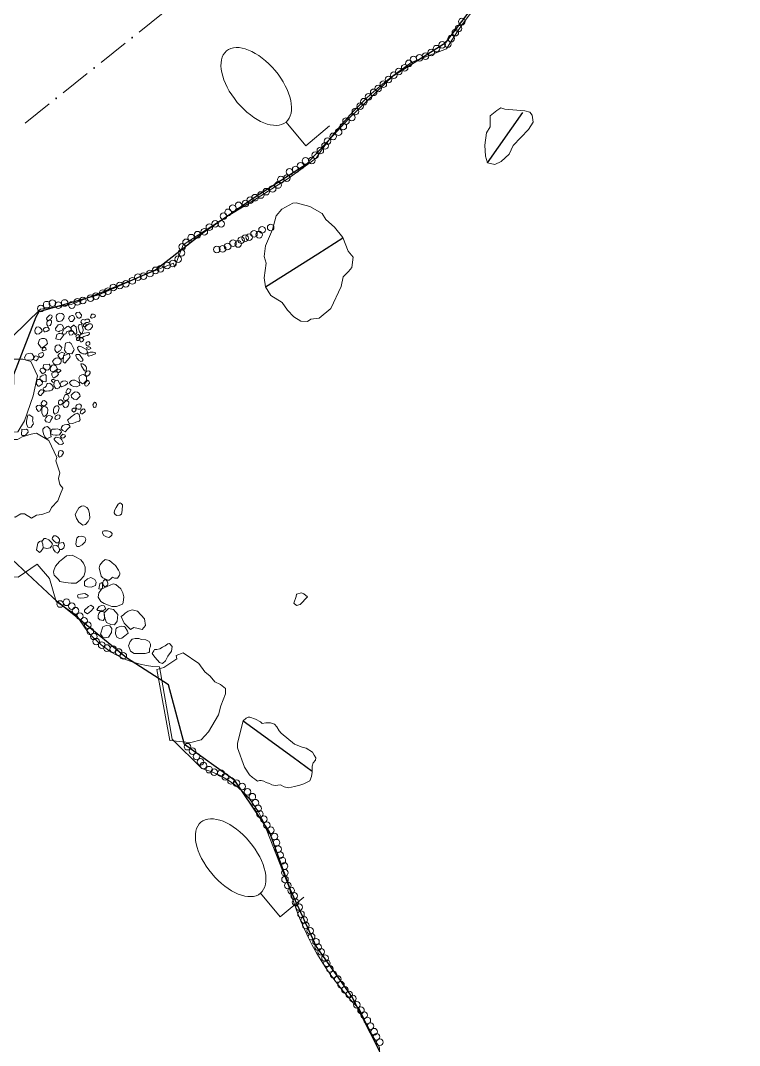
# Model space of a CAD drawing. Header units: metres. Extents: x -10443 to -4073, y -33280 to -26846.
# Drawn here: x -7332.71 to -7321.06, y -29033.78 to -29017.2 of the extents above; entities that cross this region are included whole.
import ezdxf

# ---------------------------------------------------------------- set-up
doc = ezdxf.new("R2010")
doc.units = ezdxf.units.M
doc.header["$MEASUREMENT"] = 0
doc.linetypes.add('CONTINUOUS_1', pattern=[0])
doc.linetypes.add('CONTINUOUS_2', pattern=[0])
doc.layers.add('R6護岸構造(杭1列)', color=2, linetype='CONTINUOUS')
doc.layers.add('R6護岸構造(石組・玉石)', color=5, linetype='CONTINUOUS')
for name, color, linetype, lineweight in [('園路', 241, 'CONTINUOUS_2', 18), ('木', 254, 'CONTINUOUS_2', 18), ('木材', 241, 'CONTINUOUS_2', 18), ('石', 241, 'CONTINUOUS_2', 18), ('護岸', 241, 'CONTINUOUS_2', 18)]:
    doc.layers.add(name, color=color, linetype=linetype, lineweight=lineweight)

msp = doc.modelspace()

# ---------------------------------------------------------------- hatches: boundary and pattern name
at = {"layer": '園路', "linetype": 'CONTINUOUS_1', "lineweight": 18}
for points in [[(-7330.891, -29017.478, 1), (-7330.906, -29017.478, 1)], [(-7331.506, -29017.969, 1), (-7331.521, -29017.969, 1)], [(-7332.121, -29018.461, 1), (-7332.136, -29018.461, 1)]]:
    msp.add_hatch(color=256, dxfattribs=at).paths.add_polyline_path(points, flags=0)

# ---------------------------------------------------------------- linework, layer by layer
at = {"layer": 'R6護岸構造(杭1列)', "linetype": 'ByBlock'}
for points in [[(-7332.401, -29021.906), (-7331.438, -29021.635), (-7330.52, -29021.237), (-7329.732, -29020.622), (-7328.908, -29020.056), (-7328.066, -29019.516), (-7327.386, -29018.783), (-7326.666, -29018.088), (-7325.819, -29017.557), (-7325.216, -29016.759), (-7324.483, -29016.079), (-7323.683, -29015.478), (-7322.908, -29014.847), (-7322.282, -29014.067), (-7321.473, -29013.479), (-7321.334, -29013.401)], [(-7330.987, -29027.513), (-7331.763, -29026.882), (-7332.105, -29026.608)], [(-7326.889, -29033.883), (-7327.34, -29032.99), (-7327.92, -29032.175), (-7328.332, -29031.264), (-7328.676, -29030.325), (-7329.236, -29029.497), (-7330.049, -29028.915)]]:
    msp.add_lwpolyline(points, dxfattribs=at)
at = {"layer": 'R6護岸構造(石組・玉石)', "linetype": 'ByBlock'}
for points in [[(-7325.147, -29019.505), (-7324.571, -29018.688)], [(-7328.739, -29021.509), (-7327.894, -29020.973), (-7327.487, -29020.715)], [(-7332.105, -29026.608), (-7332.837, -29025.926), (-7332.837, -29024.926), (-7332.828, -29023.926), (-7332.813, -29022.926), (-7332.45, -29021.994), (-7332.401, -29021.906)], [(-7330.049, -29028.915), (-7330.311, -29027.95), (-7330.987, -29027.513)], [(-7329.098, -29028.532), (-7328.289, -29029.121), (-7327.985, -29029.343)]]:
    msp.add_lwpolyline(points, dxfattribs=at)
at = {"layer": '園路', "linetype": 'CONTINUOUS_1', "lineweight": 18}
for p, q in [((-7330.786, -29017.388), (-7330.396, -29017.076)), ((-7331.401, -29017.88), (-7331.011, -29017.567)), ((-7332.016, -29018.371), (-7331.625, -29018.059)), ((-7332.631, -29018.862), (-7332.24, -29018.55))]:
    msp.add_line(p, q, dxfattribs=at)
for centre in [(-7330.898, -29017.478), (-7331.513, -29017.969), (-7332.128, -29018.461)]:
    msp.add_circle(centre, 0.0075, dxfattribs=at)
at = {"layer": '木', "linetype": 'CONTINUOUS_1', "lineweight": 18}
for p, q in [((-7328.086, -29019.226), (-7328.407, -29018.843)), ((-7327.703, -29018.905), (-7328.086, -29019.226)), ((-7328.499, -29031.702), (-7328.821, -29031.319)), ((-7328.116, -29031.381), (-7328.499, -29031.702))]:
    msp.add_line(p, q, dxfattribs=at)
for centre in [(-7328.889, -29018.268), (-7329.303, -29030.745)]:
    msp.add_ellipse(centre, major_axis=(-0.482, 0.575), ratio=0.533333, dxfattribs=at)
at = {"layer": '木材', "linetype": 'CONTINUOUS_2', "lineweight": 18}
for centre in [(-7325.559, -29017.219), (-7325.614, -29017.329), (-7325.734, -29017.494), (-7325.665, -29017.397), (-7326.055, -29017.718), (-7325.97, -29017.656), (-7325.88, -29017.595), (-7325.786, -29017.584), (-7326.343, -29017.831), (-7326.244, -29017.803), (-7326.15, -29017.776), (-7326.579, -29018.024), (-7326.486, -29017.968), (-7326.42, -29017.894), (-7326.749, -29018.156), (-7326.661, -29018.084), (-7326.988, -29018.363), (-7326.916, -29018.299), (-7326.831, -29018.232), (-7327.148, -29018.514), (-7327.07, -29018.435), (-7327.284, -29018.674), (-7327.207, -29018.586), (-7327.436, -29018.83), (-7327.343, -29018.771), (-7327.555, -29019.005), (-7327.479, -29018.916), (-7327.734, -29019.153), (-7327.644, -29019.075), (-7327.933, -29019.38), (-7327.851, -29019.304), (-7327.775, -29019.23), (-7328.092, -29019.473), (-7327.989, -29019.467), (-7328.35, -29019.647), (-7328.251, -29019.612), (-7328.174, -29019.552), (-7328.536, -29019.862), (-7328.49, -29019.775), (-7328.393, -29019.752), (-7328.815, -29020.024), (-7328.728, -29019.97), (-7328.623, -29019.923), (-7329.174, -29020.191), (-7329.061, -29020.161), (-7328.986, -29020.106), (-7328.909, -29020.067), (-7329.419, -29020.367), (-7329.342, -29020.304), (-7329.27, -29020.236), (-7329.555, -29020.489), (-7329.455, -29020.489), (-7329.839, -29020.666), (-7329.73, -29020.619), (-7329.648, -29020.544), (-7329.002, -29020.706), (-7328.925, -29020.651), (-7328.842, -29020.666), (-7328.795, -29020.587), (-7328.655, -29020.549), (-7330.089, -29020.864), (-7330.026, -29020.79), (-7329.941, -29020.714), (-7329.352, -29020.858), (-7329.265, -29020.802), (-7329.18, -29020.816), (-7329.131, -29020.753), (-7329.07, -29020.723), (-7330.098, -29020.96), (-7329.525, -29020.907), (-7329.433, -29020.896), (-7330.332, -29021.166), (-7330.237, -29021.131), (-7330.154, -29021.062), (-7330.804, -29021.354), (-7330.716, -29021.336), (-7330.609, -29021.292), (-7330.519, -29021.243), (-7330.439, -29021.22), (-7331.203, -29021.519), (-7331.099, -29021.486), (-7330.999, -29021.461), (-7330.895, -29021.413), (-7331.572, -29021.694), (-7331.485, -29021.659), (-7331.376, -29021.614), (-7331.289, -29021.58), (-7332.375, -29021.859), (-7332.282, -29021.798), (-7332.19, -29021.775), (-7332.093, -29021.806), (-7331.991, -29021.771), (-7331.874, -29021.804), (-7331.785, -29021.753), (-7331.695, -29021.731), (-7332.063, -29026.641), (-7331.961, -29026.613), (-7331.876, -29026.677), (-7331.816, -29026.749), (-7331.746, -29026.836), (-7331.675, -29026.913), (-7331.615, -29026.985), (-7331.575, -29027.083), (-7331.519, -29027.166), (-7331.48, -29027.249), (-7331.391, -29027.308), (-7331.306, -29027.353), (-7331.204, -29027.37), (-7331.116, -29027.418), (-7331.041, -29027.478), (-7330.001, -29028.949), (-7329.921, -29029.023), (-7329.857, -29029.108), (-7329.79, -29029.196), (-7329.743, -29029.252), (-7329.653, -29029.321), (-7329.572, -29029.363), (-7329.46, -29029.379), (-7329.392, -29029.438), (-7329.298, -29029.501), (-7329.208, -29029.538), (-7329.118, -29029.594), (-7329.031, -29029.68), (-7328.952, -29029.758), (-7328.903, -29029.855), (-7328.857, -29029.947), (-7328.83, -29030.038), (-7328.766, -29030.123), (-7328.717, -29030.219), (-7328.651, -29030.302), (-7328.593, -29030.401), (-7328.561, -29030.502), (-7328.534, -29030.606), (-7328.5, -29030.705), (-7328.466, -29030.793), (-7328.432, -29030.88), (-7328.424, -29030.988), (-7328.423, -29031.096), (-7328.379, -29031.194), (-7328.325, -29031.278), (-7328.276, -29031.362), (-7328.252, -29031.467), (-7328.195, -29031.546), (-7328.164, -29031.658), (-7328.111, -29031.753), (-7328.085, -29031.842), (-7328.017, -29031.929), (-7327.992, -29032.023), (-7327.921, -29032.108), (-7327.886, -29032.191), (-7327.837, -29032.27), (-7327.775, -29032.369), (-7327.744, -29032.454), (-7327.698, -29032.545), (-7327.637, -29032.637), (-7327.57, -29032.708), (-7327.517, -29032.8), (-7327.454, -29032.881), (-7327.385, -29032.96), (-7327.324, -29033.022), (-7327.26, -29033.126), (-7327.193, -29033.214), (-7327.142, -29033.294), (-7327.09, -29033.38), (-7327.039, -29033.471), (-7326.979, -29033.56), (-7326.941, -29033.644), (-7326.886, -29033.729)]:
    msp.add_circle(centre, 0.0535, dxfattribs=at)
at = {"layer": '石', "linetype": 'CONTINUOUS_2', "lineweight": 18, "flags": 128}
for points in [[(-7325.16, -29019.018), (-7325.187, -29019.218), (-7325.176, -29019.395), (-7325.147, -29019.505), (-7325.026, -29019.531), (-7324.926, -29019.483), (-7324.793, -29019.364), (-7324.73, -29019.223), (-7324.483, -29018.962), (-7324.403, -29018.846), (-7324.42, -29018.733), (-7324.46, -29018.685), (-7324.539, -29018.663), (-7324.865, -29018.633), (-7324.931, -29018.613), (-7324.992, -29018.658), (-7325.1, -29018.741), (-7325.1, -29018.922), (-7325.16, -29019.018)], [(-7328.567, -29020.362), (-7328.473, -29020.251), (-7328.299, -29020.158), (-7328.245, -29020.151), (-7328.023, -29020.209), (-7327.82, -29020.321), (-7327.763, -29020.418), (-7327.624, -29020.542), (-7327.489, -29020.712), (-7327.4, -29020.931), (-7327.319, -29021.028), (-7327.339, -29021.194), (-7327.396, -29021.26), (-7327.481, -29021.345), (-7327.512, -29021.505), (-7327.681, -29021.859), (-7327.872, -29022.019), (-7328.004, -29022.035), (-7328.061, -29022.068), (-7328.169, -29022.067), (-7328.279, -29021.993), (-7328.385, -29021.888), (-7328.469, -29021.764), (-7328.651, -29021.648), (-7328.739, -29021.509), (-7328.762, -29021.363), (-7328.726, -29021.128), (-7328.759, -29021.017), (-7328.738, -29020.848), (-7328.625, -29020.58), (-7328.567, -29020.362)], [(-7333.636, -29023.372), (-7333.347, -29023.601), (-7333.109, -29023.762), (-7332.905, -29023.866), (-7332.751, -29023.857), (-7332.643, -29023.678), (-7332.502, -29023.273), (-7332.433, -29022.951), (-7332.54, -29022.718), (-7332.667, -29022.68), (-7332.842, -29022.679), (-7333.189, -29022.673), (-7333.497, -29022.681), (-7333.656, -29022.821), (-7333.653, -29022.956)], [(-7332.959, -29024.035), (-7332.826, -29023.977), (-7332.753, -29023.982), (-7332.676, -29023.936), (-7332.533, -29023.894), (-7332.445, -29023.877), (-7332.249, -29023.996), (-7332.117, -29024.268), (-7332.131, -29024.325), (-7332.071, -29024.517), (-7332.091, -29024.612), (-7332.071, -29024.708), (-7332.018, -29024.765), (-7332.057, -29024.859), (-7332.099, -29024.972), (-7332.206, -29025.078), (-7332.237, -29025.147), (-7332.362, -29025.193), (-7332.447, -29025.201), (-7332.53, -29025.251), (-7332.64, -29025.184), (-7332.699, -29025.181), (-7332.793, -29025.234), (-7332.977, -29025.2), (-7333.016, -29025.141), (-7333.002, -29024.929), (-7333.033, -29024.682), (-7333.018, -29024.539), (-7333.008, -29024.324), (-7332.983, -29024.213), (-7332.987, -29024.094), (-7332.959, -29024.035)], [(-7331.783, -29025.123), (-7331.821, -29025.193), (-7331.8, -29025.259), (-7331.761, -29025.319), (-7331.698, -29025.367), (-7331.653, -29025.355), (-7331.612, -29025.308), (-7331.583, -29025.251), (-7331.588, -29025.181), (-7331.606, -29025.11), (-7331.63, -29025.077), (-7331.679, -29025.053), (-7331.72, -29025.06), (-7331.759, -29025.083), (-7331.783, -29025.123)], [(-7331.175, -29025.192), (-7331.144, -29025.21), (-7331.098, -29025.203), (-7331.07, -29025.185), (-7331.061, -29025.129), (-7331.052, -29025.037), (-7331.078, -29025.014), (-7331.09, -29025.004), (-7331.122, -29025.025), (-7331.159, -29025.079), (-7331.185, -29025.126), (-7331.19, -29025.164), (-7331.175, -29025.192)], [(-7331.35, -29025.455), (-7331.298, -29025.457), (-7331.249, -29025.474), (-7331.22, -29025.499), (-7331.229, -29025.527), (-7331.247, -29025.55), (-7331.276, -29025.565), (-7331.312, -29025.553), (-7331.356, -29025.534), (-7331.38, -29025.495), (-7331.372, -29025.464), (-7331.35, -29025.455)], [(-7332.425, -29025.656), (-7332.398, -29025.627), (-7332.364, -29025.619), (-7332.345, -29025.675), (-7332.336, -29025.738), (-7332.374, -29025.79), (-7332.4, -29025.81), (-7332.445, -29025.767), (-7332.425, -29025.656)], [(-7332.36, -29025.629), (-7332.324, -29025.583), (-7332.297, -29025.58), (-7332.248, -29025.602), (-7332.202, -29025.644), (-7332.19, -29025.674), (-7332.204, -29025.703), (-7332.223, -29025.733), (-7332.277, -29025.743), (-7332.321, -29025.732), (-7332.338, -29025.727)], [(-7332.189, -29025.563), (-7332.166, -29025.537), (-7332.135, -29025.537), (-7332.101, -29025.561), (-7332.073, -29025.594), (-7332.073, -29025.623), (-7332.09, -29025.65), (-7332.126, -29025.652), (-7332.168, -29025.619), (-7332.193, -29025.588), (-7332.189, -29025.563)], [(-7331.797, -29025.598), (-7331.812, -29025.672), (-7331.792, -29025.712), (-7331.755, -29025.711), (-7331.708, -29025.684), (-7331.66, -29025.634), (-7331.65, -29025.59), (-7331.665, -29025.56), (-7331.717, -29025.542), (-7331.764, -29025.548), (-7331.794, -29025.573), (-7331.797, -29025.598)], [(-7332.177, -29025.702), (-7332.125, -29025.693), (-7332.097, -29025.712), (-7332.076, -29025.748), (-7332.075, -29025.783), (-7332.109, -29025.816), (-7332.144, -29025.798), (-7332.173, -29025.758), (-7332.181, -29025.723), (-7332.177, -29025.702)], [(-7332.099, -29025.709), (-7332.077, -29025.654), (-7332.013, -29025.647), (-7331.998, -29025.671), (-7331.994, -29025.695), (-7332.004, -29025.734), (-7332.034, -29025.757), (-7332.05, -29025.759), (-7332.075, -29025.758)], [(-7332.165, -29026.154), (-7332.16, -29026.176), (-7332.091, -29026.242), (-7332.067, -29026.276), (-7331.984, -29026.293), (-7331.883, -29026.304), (-7331.806, -29026.303), (-7331.738, -29026.255), (-7331.679, -29026.188), (-7331.661, -29026.121), (-7331.66, -29026.044), (-7331.686, -29025.98), (-7331.727, -29025.927), (-7331.803, -29025.884), (-7331.869, -29025.851), (-7331.909, -29025.855), (-7331.963, -29025.863), (-7332.02, -29025.909), (-7332.072, -29025.953), (-7332.14, -29026.027), (-7332.163, -29026.083), (-7332.169, -29026.122), (-7332.165, -29026.154)], [(-7331.4, -29026.191), (-7331.433, -29026.058), (-7331.421, -29026.012), (-7331.379, -29025.959), (-7331.335, -29025.922), (-7331.266, -29025.939), (-7331.219, -29025.972), (-7331.169, -29026.02), (-7331.12, -29026.092), (-7331.098, -29026.139), (-7331.098, -29026.163), (-7331.105, -29026.175), (-7331.135, -29026.221), (-7331.182, -29026.223), (-7331.216, -29026.209), (-7331.245, -29026.233), (-7331.268, -29026.254), (-7331.291, -29026.253), (-7331.371, -29026.22), (-7331.4, -29026.191)], [(-7331.67, -29026.341), (-7331.668, -29026.276), (-7331.622, -29026.232), (-7331.567, -29026.214), (-7331.503, -29026.245), (-7331.481, -29026.288), (-7331.492, -29026.34), (-7331.561, -29026.367), (-7331.62, -29026.362), (-7331.653, -29026.352), (-7331.67, -29026.341)], [(-7331.351, -29026.379), (-7331.207, -29026.312), (-7331.162, -29026.325), (-7331.082, -29026.395), (-7331.051, -29026.461), (-7331.035, -29026.527), (-7331.044, -29026.617), (-7331.056, -29026.645), (-7331.152, -29026.682), (-7331.228, -29026.682), (-7331.279, -29026.657), (-7331.351, -29026.63), (-7331.404, -29026.601), (-7331.446, -29026.531), (-7331.44, -29026.462), (-7331.388, -29026.398), (-7331.351, -29026.379)], [(-7328.28, -29026.626), (-7328.24, -29026.522), (-7328.236, -29026.479), (-7328.156, -29026.459), (-7328.116, -29026.476), (-7328.061, -29026.525), (-7328.178, -29026.649), (-7328.237, -29026.666), (-7328.28, -29026.626)], [(-7331.35, -29026.783), (-7331.282, -29026.714), (-7331.198, -29026.729), (-7331.132, -29026.81), (-7331.138, -29026.921), (-7331.183, -29026.977), (-7331.245, -29026.97), (-7331.314, -29026.939), (-7331.34, -29026.869), (-7331.35, -29026.783)], [(-7331.075, -29026.842), (-7331.026, -29026.951), (-7330.955, -29027.021), (-7330.925, -29027.051), (-7330.873, -29027.02), (-7330.8, -29027.035), (-7330.737, -29027.052), (-7330.68, -29026.987), (-7330.7, -29026.879), (-7330.812, -29026.755), (-7330.898, -29026.733), (-7330.96, -29026.757), (-7331.012, -29026.788), (-7331.04, -29026.815), (-7331.075, -29026.842)], [(-7331.409, -29027.129), (-7331.37, -29027.009), (-7331.32, -29026.991), (-7331.259, -29026.996), (-7331.226, -29027.035), (-7331.232, -29027.101), (-7331.281, -29027.175), (-7331.336, -29027.188), (-7331.371, -29027.175), (-7331.409, -29027.129)], [(-7331.163, -29027.051), (-7331.17, -29027.126), (-7331.144, -29027.175), (-7331.103, -29027.197), (-7331.064, -29027.196), (-7331.015, -29027.155), (-7330.963, -29027.111), (-7330.973, -29027.082), (-7331.009, -29027.018), (-7331.028, -29027.007), (-7331.072, -29027), (-7331.107, -29027.01), (-7331.143, -29027.019), (-7331.158, -29027.037), (-7331.163, -29027.051)], [(-7330.955, -29027.319), (-7330.93, -29027.25), (-7330.897, -29027.208), (-7330.851, -29027.199), (-7330.79, -29027.198), (-7330.745, -29027.216), (-7330.677, -29027.222), (-7330.622, -29027.247), (-7330.601, -29027.292), (-7330.602, -29027.323), (-7330.615, -29027.365), (-7330.617, -29027.413), (-7330.628, -29027.424), (-7330.689, -29027.441), (-7330.795, -29027.439), (-7330.866, -29027.443), (-7330.925, -29027.404), (-7330.954, -29027.326), (-7330.955, -29027.319)], [(-7330.574, -29027.441), (-7330.529, -29027.5), (-7330.488, -29027.549), (-7330.456, -29027.587), (-7330.406, -29027.605), (-7330.36, -29027.561), (-7330.32, -29027.485), (-7330.26, -29027.402), (-7330.251, -29027.329), (-7330.293, -29027.281), (-7330.322, -29027.287), (-7330.364, -29027.315), (-7330.409, -29027.337), (-7330.45, -29027.364), (-7330.501, -29027.376), (-7330.535, -29027.378), (-7330.547, -29027.4), (-7330.574, -29027.441)], [(-7329.098, -29028.532), (-7329.053, -29028.49), (-7329.02, -29028.47), (-7328.994, -29028.471), (-7328.901, -29028.506), (-7328.818, -29028.548), (-7328.795, -29028.575), (-7328.733, -29028.565), (-7328.658, -29028.562), (-7328.592, -29028.584), (-7328.553, -29028.629), (-7328.516, -29028.692), (-7328.484, -29028.733), (-7328.268, -29028.906), (-7328.146, -29028.956), (-7328.08, -29028.972), (-7327.976, -29029.04), (-7327.952, -29029.089), (-7327.926, -29029.128), (-7327.931, -29029.167), (-7327.966, -29029.213), (-7327.983, -29029.263), (-7327.986, -29029.303), (-7327.984, -29029.363), (-7327.994, -29029.432), (-7328.021, -29029.504), (-7328.117, -29029.552), (-7328.182, -29029.573), (-7328.271, -29029.594), (-7328.367, -29029.614), (-7328.439, -29029.601), (-7328.496, -29029.569), (-7328.58, -29029.576), (-7328.636, -29029.566), (-7328.675, -29029.547), (-7328.73, -29029.527), (-7328.767, -29029.508), (-7328.809, -29029.497), (-7328.835, -29029.497), (-7328.87, -29029.508), (-7328.889, -29029.491), (-7328.919, -29029.467), (-7328.948, -29029.449), (-7328.996, -29029.403), (-7329.077, -29029.279), (-7329.191, -29028.966), (-7329.19, -29028.9), (-7329.152, -29028.74), (-7329.098, -29028.532)]]:
    msp.add_lwpolyline(points, dxfattribs=at)
for points in [[(-7332.259, -29022.054), (-7332.271, -29022.053), (-7332.284, -29022.029), (-7332.279, -29022.013), (-7332.259, -29021.987), (-7332.236, -29021.966), (-7332.221, -29021.96), (-7332.2, -29021.973), (-7332.191, -29021.984), (-7332.196, -29022.006), (-7332.207, -29022.022), (-7332.216, -29022.031), (-7332.22, -29022.034)], [(-7332.037, -29022.057), (-7332.079, -29022.071), (-7332.098, -29022.069), (-7332.116, -29022.052), (-7332.12, -29022.036), (-7332.126, -29022.002), (-7332.13, -29021.983), (-7332.125, -29021.97), (-7332.105, -29021.951), (-7332.071, -29021.935), (-7332.036, -29021.939), (-7332.011, -29021.956), (-7331.998, -29021.98), (-7332.004, -29022.019)], [(-7331.847, -29022.051), (-7331.866, -29022.068), (-7331.889, -29022.072), (-7331.899, -29022.069), (-7331.914, -29022.051), (-7331.924, -29022.028), (-7331.926, -29022.02), (-7331.917, -29022.001), (-7331.904, -29021.985), (-7331.876, -29021.971), (-7331.859, -29021.973), (-7331.847, -29021.977), (-7331.824, -29022.019)], [(-7331.721, -29021.999), (-7331.752, -29022.019), (-7331.766, -29022.015), (-7331.777, -29022.009), (-7331.796, -29021.995), (-7331.813, -29021.952), (-7331.806, -29021.935), (-7331.794, -29021.926), (-7331.755, -29021.919), (-7331.718, -29021.965)], [(-7331.51, -29022.007), (-7331.532, -29022.013), (-7331.554, -29022.018), (-7331.573, -29021.998), (-7331.562, -29021.966), (-7331.551, -29021.954), (-7331.523, -29021.95), (-7331.501, -29021.958), (-7331.492, -29021.977), (-7331.5, -29021.994)], [(-7332.261, -29022.146), (-7332.279, -29022.121), (-7332.281, -29022.088), (-7332.272, -29022.072), (-7332.252, -29022.055), (-7332.22, -29022.05), (-7332.206, -29022.061), (-7332.202, -29022.086), (-7332.21, -29022.108), (-7332.228, -29022.137)], [(-7332.031, -29022.211), (-7332.073, -29022.228), (-7332.087, -29022.235), (-7332.134, -29022.215), (-7332.138, -29022.185), (-7332.094, -29022.125), (-7332.063, -29022.112), (-7332.024, -29022.127), (-7332.007, -29022.17)], [(-7331.974, -29022.269), (-7331.997, -29022.273), (-7332.021, -29022.275), (-7332.033, -29022.259), (-7332.006, -29022.197), (-7331.989, -29022.181), (-7331.95, -29022.152), (-7331.93, -29022.146), (-7331.893, -29022.177), (-7331.882, -29022.195), (-7331.898, -29022.216), (-7331.932, -29022.224), (-7331.954, -29022.232)], [(-7331.879, -29022.213), (-7331.89, -29022.17), (-7331.85, -29022.131), (-7331.84, -29022.13), (-7331.806, -29022.164), (-7331.791, -29022.255), (-7331.818, -29022.282), (-7331.827, -29022.278), (-7331.833, -29022.261), (-7331.859, -29022.226)], [(-7331.705, -29022.257), (-7331.719, -29022.273), (-7331.751, -29022.237), (-7331.773, -29022.158), (-7331.769, -29022.14), (-7331.762, -29022.128), (-7331.749, -29022.119), (-7331.715, -29022.125), (-7331.691, -29022.199), (-7331.69, -29022.218)], [(-7331.674, -29022.112), (-7331.705, -29022.109), (-7331.727, -29022.081), (-7331.717, -29022.047), (-7331.697, -29022.039), (-7331.674, -29022.043), (-7331.661, -29022.048), (-7331.656, -29022.038), (-7331.636, -29022.032), (-7331.607, -29022.035), (-7331.587, -29022.048), (-7331.581, -29022.071), (-7331.598, -29022.081), (-7331.618, -29022.084), (-7331.632, -29022.084), (-7331.645, -29022.086), (-7331.653, -29022.092), (-7331.659, -29022.097)], [(-7331.662, -29022.154), (-7331.666, -29022.16), (-7331.687, -29022.147), (-7331.688, -29022.123), (-7331.678, -29022.114), (-7331.656, -29022.106), (-7331.64, -29022.112), (-7331.636, -29022.125)], [(-7331.576, -29022.198), (-7331.608, -29022.21), (-7331.642, -29022.2), (-7331.66, -29022.176), (-7331.657, -29022.155), (-7331.635, -29022.134), (-7331.602, -29022.107), (-7331.569, -29022.107), (-7331.55, -29022.113), (-7331.538, -29022.139), (-7331.539, -29022.157)], [(-7332.403, -29022.27), (-7332.443, -29022.275), (-7332.469, -29022.251), (-7332.473, -29022.215), (-7332.463, -29022.182), (-7332.444, -29022.162), (-7332.416, -29022.158), (-7332.39, -29022.17), (-7332.37, -29022.187), (-7332.358, -29022.203), (-7332.356, -29022.222), (-7332.363, -29022.235)], [(-7332.278, -29022.231), (-7332.305, -29022.239), (-7332.315, -29022.237), (-7332.329, -29022.222), (-7332.337, -29022.202), (-7332.326, -29022.183), (-7332.307, -29022.166), (-7332.265, -29022.163), (-7332.244, -29022.187), (-7332.24, -29022.204)], [(-7332.065, -29022.366), (-7332.132, -29022.353), (-7332.118, -29022.282), (-7332.084, -29022.265), (-7332.065, -29022.262), (-7331.997, -29022.278)], [(-7331.856, -29022.278), (-7331.869, -29022.287), (-7331.906, -29022.293), (-7331.923, -29022.252), (-7331.918, -29022.237), (-7331.901, -29022.228), (-7331.879, -29022.224), (-7331.854, -29022.24), (-7331.85, -29022.246)], [(-7331.781, -29022.33), (-7331.803, -29022.322), (-7331.808, -29022.309), (-7331.803, -29022.299), (-7331.786, -29022.285), (-7331.77, -29022.283), (-7331.757, -29022.293), (-7331.756, -29022.308), (-7331.759, -29022.318)], [(-7331.682, -29022.312), (-7331.704, -29022.331), (-7331.751, -29022.327), (-7331.736, -29022.277), (-7331.719, -29022.273), (-7331.674, -29022.26), (-7331.604, -29022.25), (-7331.591, -29022.252), (-7331.593, -29022.279), (-7331.622, -29022.299), (-7331.629, -29022.299)], [(-7332.284, -29022.443), (-7332.32, -29022.473), (-7332.352, -29022.491), (-7332.373, -29022.496), (-7332.422, -29022.427), (-7332.4, -29022.363), (-7332.361, -29022.343), (-7332.315, -29022.346), (-7332.298, -29022.355), (-7332.281, -29022.375), (-7332.274, -29022.405), (-7332.27, -29022.424)], [(-7332.056, -29022.538), (-7332.081, -29022.55), (-7332.111, -29022.576), (-7332.133, -29022.554), (-7332.151, -29022.529), (-7332.144, -29022.473), (-7332.133, -29022.465), (-7332.12, -29022.453), (-7332.077, -29022.448), (-7332.057, -29022.468), (-7332.037, -29022.492), (-7332.034, -29022.497)], [(-7331.876, -29022.594), (-7331.92, -29022.59), (-7331.938, -29022.59), (-7331.966, -29022.578), (-7331.991, -29022.533), (-7331.976, -29022.423), (-7331.943, -29022.411), (-7331.917, -29022.406), (-7331.884, -29022.426), (-7331.836, -29022.525), (-7331.842, -29022.54)], [(-7331.778, -29022.379), (-7331.79, -29022.378), (-7331.8, -29022.364), (-7331.797, -29022.35), (-7331.79, -29022.341), (-7331.771, -29022.333), (-7331.755, -29022.338), (-7331.75, -29022.349), (-7331.752, -29022.364), (-7331.759, -29022.374), (-7331.763, -29022.377), (-7331.771, -29022.379)], [(-7331.651, -29022.599), (-7331.673, -29022.596), (-7331.695, -29022.591), (-7331.718, -29022.581), (-7331.744, -29022.564), (-7331.779, -29022.518), (-7331.782, -29022.49), (-7331.756, -29022.468), (-7331.73, -29022.473), (-7331.637, -29022.521), (-7331.619, -29022.565), (-7331.62, -29022.573)], [(-7331.7, -29022.392), (-7331.714, -29022.398), (-7331.732, -29022.401), (-7331.747, -29022.371), (-7331.747, -29022.346), (-7331.739, -29022.337), (-7331.731, -29022.333), (-7331.717, -29022.33), (-7331.682, -29022.359), (-7331.683, -29022.369), (-7331.685, -29022.372)], [(-7331.606, -29022.453), (-7331.629, -29022.458), (-7331.642, -29022.449), (-7331.648, -29022.433), (-7331.642, -29022.415), (-7331.63, -29022.405), (-7331.622, -29022.399), (-7331.601, -29022.393), (-7331.586, -29022.408), (-7331.582, -29022.418), (-7331.583, -29022.44)], [(-7331.597, -29022.525), (-7331.614, -29022.519), (-7331.627, -29022.511), (-7331.635, -29022.493), (-7331.615, -29022.478), (-7331.596, -29022.478), (-7331.575, -29022.493), (-7331.568, -29022.507)], [(-7332.501, -29022.679), (-7332.525, -29022.695), (-7332.624, -29022.689), (-7332.643, -29022.657), (-7332.613, -29022.6), (-7332.578, -29022.587), (-7332.549, -29022.583), (-7332.515, -29022.595), (-7332.492, -29022.637)], [(-7332.424, -29022.679), (-7332.453, -29022.708), (-7332.494, -29022.683), (-7332.497, -29022.674), (-7332.491, -29022.66), (-7332.473, -29022.633), (-7332.457, -29022.626), (-7332.412, -29022.64)], [(-7332.348, -29022.637), (-7332.371, -29022.654), (-7332.385, -29022.651), (-7332.399, -29022.642), (-7332.413, -29022.607), (-7332.404, -29022.589), (-7332.351, -29022.57), (-7332.342, -29022.573), (-7332.33, -29022.606), (-7332.331, -29022.615)], [(-7332.323, -29022.542), (-7332.341, -29022.543), (-7332.353, -29022.53), (-7332.356, -29022.517), (-7332.355, -29022.511), (-7332.349, -29022.506), (-7332.343, -29022.501), (-7332.331, -29022.492), (-7332.309, -29022.49), (-7332.295, -29022.504), (-7332.29, -29022.529)], [(-7332.014, -29022.652), (-7332.026, -29022.667), (-7332.035, -29022.674), (-7332.044, -29022.676), (-7332.062, -29022.673), (-7332.103, -29022.622), (-7332.073, -29022.586), (-7332.034, -29022.565), (-7331.987, -29022.586), (-7331.994, -29022.587), (-7331.997, -29022.604), (-7332, -29022.612)], [(-7331.945, -29022.695), (-7331.99, -29022.744), (-7332.015, -29022.721), (-7332.009, -29022.628), (-7332.002, -29022.623), (-7331.994, -29022.618), (-7331.92, -29022.59), (-7331.902, -29022.64)], [(-7331.707, -29022.71), (-7331.728, -29022.719), (-7331.764, -29022.695), (-7331.779, -29022.68), (-7331.795, -29022.661), (-7331.806, -29022.641), (-7331.808, -29022.614), (-7331.798, -29022.606), (-7331.749, -29022.605), (-7331.693, -29022.692)], [(-7331.548, -29022.615), (-7331.599, -29022.633), (-7331.613, -29022.619), (-7331.613, -29022.592), (-7331.611, -29022.577), (-7331.576, -29022.565), (-7331.529, -29022.564), (-7331.495, -29022.574), (-7331.492, -29022.596), (-7331.506, -29022.598)], [(-7332.255, -29022.851), (-7332.292, -29022.856), (-7332.341, -29022.814), (-7332.334, -29022.774), (-7332.243, -29022.763), (-7332.227, -29022.787), (-7332.23, -29022.83)], [(-7332.149, -29022.868), (-7332.184, -29022.883), (-7332.218, -29022.867), (-7332.224, -29022.826), (-7332.211, -29022.796), (-7332.191, -29022.779), (-7332.171, -29022.774), (-7332.135, -29022.788), (-7332.108, -29022.834), (-7332.12, -29022.849)], [(-7332.112, -29022.769), (-7332.139, -29022.774), (-7332.166, -29022.757), (-7332.19, -29022.719), (-7332.16, -29022.679), (-7332.134, -29022.662), (-7332.112, -29022.656), (-7332.079, -29022.664), (-7332.048, -29022.691), (-7332.048, -29022.717), (-7332.055, -29022.739), (-7332.068, -29022.757), (-7332.073, -29022.762)], [(-7331.642, -29022.876), (-7331.672, -29022.868), (-7331.717, -29022.791), (-7331.731, -29022.757), (-7331.702, -29022.757), (-7331.686, -29022.763), (-7331.66, -29022.782), (-7331.641, -29022.803), (-7331.635, -29022.815)], [(-7332.33, -29022.907), (-7332.35, -29022.915), (-7332.394, -29022.861), (-7332.375, -29022.831), (-7332.372, -29022.828), (-7332.353, -29022.824), (-7332.327, -29022.833), (-7332.297, -29022.863), (-7332.306, -29022.89)], [(-7332.345, -29023.04), (-7332.39, -29022.997), (-7332.385, -29022.968), (-7332.362, -29022.949), (-7332.305, -29022.927), (-7332.288, -29022.944), (-7332.292, -29023.041), (-7332.304, -29023.048), (-7332.309, -29023.048)], [(-7332.161, -29022.984), (-7332.176, -29022.983), (-7332.198, -29022.936), (-7332.196, -29022.905), (-7332.157, -29022.886), (-7332.141, -29022.884), (-7332.111, -29022.887), (-7332.093, -29022.922), (-7332.107, -29022.946), (-7332.115, -29022.955)], [(-7332.087, -29022.894), (-7332.094, -29022.894), (-7332.111, -29022.887), (-7332.119, -29022.868), (-7332.112, -29022.853), (-7332.094, -29022.842), (-7332.066, -29022.85), (-7332.055, -29022.861), (-7332.055, -29022.868)], [(-7331.638, -29023.026), (-7331.681, -29023.07), (-7331.701, -29023.08), (-7331.743, -29023.049), (-7331.761, -29022.983), (-7331.746, -29022.95), (-7331.713, -29022.933), (-7331.685, -29022.93), (-7331.652, -29022.951), (-7331.638, -29022.965)], [(-7331.601, -29022.94), (-7331.627, -29022.955), (-7331.641, -29022.95), (-7331.656, -29022.935), (-7331.66, -29022.908), (-7331.65, -29022.89), (-7331.632, -29022.874), (-7331.611, -29022.867), (-7331.591, -29022.872), (-7331.579, -29022.89), (-7331.576, -29022.907)], [(-7332.37, -29023.097), (-7332.401, -29023.114), (-7332.419, -29023.114), (-7332.446, -29023.085), (-7332.44, -29023.018), (-7332.429, -29023.009), (-7332.389, -29023.007), (-7332.352, -29023.051), (-7332.356, -29023.083)], [(-7332.249, -29023.191), (-7332.287, -29023.199), (-7332.312, -29023.196), (-7332.335, -29023.175), (-7332.341, -29023.155), (-7332.335, -29023.144), (-7332.31, -29023.136), (-7332.292, -29023.119), (-7332.277, -29023.082), (-7332.266, -29023.072), (-7332.243, -29023.068), (-7332.226, -29023.072), (-7332.204, -29023.088), (-7332.178, -29023.12), (-7332.176, -29023.154), (-7332.199, -29023.179), (-7332.223, -29023.194)], [(-7332.161, -29023.058), (-7332.182, -29023.053), (-7332.203, -29023.03), (-7332.202, -29023.022), (-7332.185, -29023.008), (-7332.165, -29023.007), (-7332.154, -29023.012), (-7332.147, -29023.02)], [(-7332.101, -29023.017), (-7332.077, -29023.059), (-7332.06, -29023.105), (-7332.063, -29023.121), (-7332.08, -29023.145), (-7332.114, -29023.162), (-7332.133, -29023.156), (-7332.157, -29023.128), (-7332.167, -29023.097), (-7332.161, -29023.058), (-7332.151, -29023.034)], [(-7331.975, -29023.101), (-7332.036, -29023.127), (-7332.052, -29023.116), (-7332.066, -29023.085), (-7332.045, -29023.052), (-7332.019, -29023.036), (-7331.985, -29023.032), (-7331.951, -29023.044), (-7331.937, -29023.068)], [(-7331.744, -29023.104), (-7331.807, -29023.125), (-7331.846, -29023.12), (-7331.88, -29023.108), (-7331.904, -29023.084), (-7331.911, -29023.058), (-7331.882, -29023.027), (-7331.862, -29023.019), (-7331.828, -29023.021), (-7331.765, -29023.051), (-7331.756, -29023.061), (-7331.748, -29023.072)], [(-7331.603, -29023.084), (-7331.618, -29023.106), (-7331.636, -29023.114), (-7331.657, -29023.109), (-7331.67, -29023.08), (-7331.65, -29023.053), (-7331.631, -29023.035), (-7331.621, -29023.021), (-7331.598, -29023.036), (-7331.588, -29023.055), (-7331.589, -29023.07)], [(-7332.352, -29023.236), (-7332.374, -29023.265), (-7332.392, -29023.27), (-7332.407, -29023.254), (-7332.419, -29023.237), (-7332.409, -29023.207), (-7332.4, -29023.196), (-7332.391, -29023.189), (-7332.378, -29023.178), (-7332.362, -29023.176), (-7332.353, -29023.177), (-7332.341, -29023.183), (-7332.332, -29023.199), (-7332.33, -29023.211)], [(-7331.932, -29023.325), (-7331.955, -29023.344), (-7331.985, -29023.349), (-7332.003, -29023.336), (-7332.011, -29023.316), (-7331.998, -29023.285), (-7331.986, -29023.264), (-7331.973, -29023.254), (-7331.95, -29023.25), (-7331.934, -29023.26), (-7331.921, -29023.283), (-7331.916, -29023.295)], [(-7331.909, -29023.22), (-7331.925, -29023.234), (-7331.947, -29023.236), (-7331.963, -29023.23), (-7331.973, -29023.214), (-7331.95, -29023.169), (-7331.933, -29023.155), (-7331.906, -29023.164), (-7331.893, -29023.178), (-7331.889, -29023.183)], [(-7331.791, -29023.332), (-7331.807, -29023.338), (-7331.843, -29023.329), (-7331.881, -29023.294), (-7331.883, -29023.26), (-7331.85, -29023.224), (-7331.819, -29023.206), (-7331.782, -29023.211), (-7331.762, -29023.232), (-7331.747, -29023.258), (-7331.742, -29023.279)], [(-7332.385, -29023.518), (-7332.412, -29023.526), (-7332.444, -29023.49), (-7332.452, -29023.451), (-7332.433, -29023.427), (-7332.395, -29023.426), (-7332.365, -29023.444), (-7332.359, -29023.456)], [(-7332.301, -29023.426), (-7332.308, -29023.431), (-7332.343, -29023.435), (-7332.368, -29023.417), (-7332.373, -29023.39), (-7332.344, -29023.354), (-7332.325, -29023.35), (-7332.294, -29023.367), (-7332.28, -29023.384), (-7332.281, -29023.404)], [(-7332.27, -29023.559), (-7332.298, -29023.592), (-7332.325, -29023.606), (-7332.34, -29023.596), (-7332.36, -29023.55), (-7332.362, -29023.501), (-7332.359, -29023.473), (-7332.35, -29023.456), (-7332.335, -29023.443), (-7332.33, -29023.442), (-7332.311, -29023.444), (-7332.294, -29023.449), (-7332.275, -29023.465), (-7332.263, -29023.493)], [(-7332.102, -29023.542), (-7332.148, -29023.57), (-7332.172, -29023.545), (-7332.171, -29023.496), (-7332.159, -29023.463), (-7332.139, -29023.442), (-7332.121, -29023.432), (-7332.102, -29023.432), (-7332.088, -29023.445), (-7332.081, -29023.474)], [(-7332.05, -29023.418), (-7332.071, -29023.416), (-7332.089, -29023.401), (-7332.093, -29023.373), (-7332.083, -29023.354), (-7332.065, -29023.339), (-7332.045, -29023.336), (-7332.027, -29023.353), (-7332.014, -29023.371), (-7332.014, -29023.385)], [(-7331.955, -29023.457), (-7331.99, -29023.459), (-7332.01, -29023.444), (-7332.02, -29023.42), (-7332.014, -29023.396), (-7331.986, -29023.368), (-7331.965, -29023.356), (-7331.948, -29023.351), (-7331.924, -29023.373), (-7331.924, -29023.402), (-7331.936, -29023.434)], [(-7331.735, -29023.486), (-7331.75, -29023.49), (-7331.773, -29023.487), (-7331.791, -29023.483), (-7331.808, -29023.464), (-7331.812, -29023.449), (-7331.807, -29023.43), (-7331.793, -29023.419), (-7331.757, -29023.404), (-7331.743, -29023.406), (-7331.728, -29023.42), (-7331.718, -29023.437)], [(-7331.485, -29023.456), (-7331.513, -29023.461), (-7331.526, -29023.452), (-7331.532, -29023.416), (-7331.506, -29023.375), (-7331.494, -29023.382), (-7331.48, -29023.398), (-7331.476, -29023.406)], [(-7332.533, -29023.779), (-7332.556, -29023.784), (-7332.587, -29023.778), (-7332.608, -29023.726), (-7332.609, -29023.683), (-7332.604, -29023.654), (-7332.589, -29023.588), (-7332.565, -29023.579), (-7332.537, -29023.596), (-7332.507, -29023.62), (-7332.508, -29023.651), (-7332.511, -29023.666), (-7332.493, -29023.73), (-7332.504, -29023.738)], [(-7332.212, -29023.669), (-7332.23, -29023.706), (-7332.288, -29023.694), (-7332.313, -29023.66), (-7332.298, -29023.629), (-7332.272, -29023.603), (-7332.254, -29023.593), (-7332.219, -29023.597), (-7332.201, -29023.608), (-7332.188, -29023.623)], [(-7332.075, -29023.637), (-7332.09, -29023.647), (-7332.118, -29023.657), (-7332.138, -29023.652), (-7332.149, -29023.636), (-7332.137, -29023.603), (-7332.125, -29023.59), (-7332.099, -29023.579), (-7332.075, -29023.588), (-7332.061, -29023.603)], [(-7331.758, -29023.685), (-7331.808, -29023.698), (-7331.861, -29023.722), (-7331.91, -29023.724), (-7331.944, -29023.665), (-7331.884, -29023.61), (-7331.826, -29023.567), (-7331.786, -29023.551), (-7331.758, -29023.577), (-7331.739, -29023.66)], [(-7331.823, -29023.523), (-7331.834, -29023.533), (-7331.844, -29023.537), (-7331.862, -29023.522), (-7331.875, -29023.503), (-7331.867, -29023.486), (-7331.845, -29023.475), (-7331.83, -29023.475), (-7331.814, -29023.485), (-7331.807, -29023.501)], [(-7331.7, -29023.563), (-7331.718, -29023.562), (-7331.739, -29023.551), (-7331.731, -29023.515), (-7331.702, -29023.487), (-7331.678, -29023.483), (-7331.665, -29023.497), (-7331.657, -29023.514), (-7331.656, -29023.525)], [(-7332.342, -29023.845), (-7332.346, -29023.814), (-7332.311, -29023.781), (-7332.271, -29023.767), (-7332.225, -29023.81), (-7332.22, -29023.882), (-7332.211, -29023.934), (-7332.223, -29023.943), (-7332.246, -29023.951), (-7332.27, -29023.962), (-7332.288, -29023.959), (-7332.307, -29023.939), (-7332.326, -29023.904)], [(-7331.934, -29023.803), (-7331.984, -29023.854), (-7332.021, -29023.835), (-7332.046, -29023.805), (-7332.043, -29023.781), (-7332.019, -29023.755), (-7331.993, -29023.741), (-7331.957, -29023.734), (-7331.93, -29023.738), (-7331.916, -29023.749), (-7331.905, -29023.762), (-7331.902, -29023.776)], [(-7332.683, -29023.814), (-7332.644, -29023.815), (-7332.608, -29023.813), (-7332.589, -29023.829), (-7332.584, -29023.861), (-7332.622, -29023.906), (-7332.645, -29023.912), (-7332.675, -29023.917), (-7332.691, -29023.904)], [(-7332.075, -29023.903), (-7332.11, -29023.911), (-7332.14, -29023.907), (-7332.182, -29023.906), (-7332.22, -29023.882), (-7332.205, -29023.825), (-7332.185, -29023.812), (-7332.156, -29023.81), (-7332.139, -29023.812), (-7332.113, -29023.809), (-7332.076, -29023.815), (-7332.051, -29023.833), (-7332.044, -29023.86), (-7332.051, -29023.874)], [(-7332.037, -29024.061), (-7332.086, -29024.054), (-7332.145, -29024.001), (-7332.161, -29023.979), (-7332.158, -29023.968), (-7332.146, -29023.954), (-7332.129, -29023.939), (-7332.059, -29023.957), (-7332.038, -29023.983), (-7332.027, -29024.006), (-7332.009, -29024.038)], [(-7332.006, -29023.951), (-7332.027, -29023.956), (-7332.045, -29023.948), (-7332.057, -29023.933), (-7332.035, -29023.907), (-7332.02, -29023.894), (-7331.985, -29023.911), (-7331.981, -29023.912), (-7331.978, -29023.926)], [(-7332.04, -29024.248), (-7332.074, -29024.263), (-7332.098, -29024.236), (-7332.086, -29024.168), (-7332.065, -29024.159), (-7332.042, -29024.163), (-7332.029, -29024.165), (-7332.016, -29024.179), (-7332.011, -29024.194)], [(-7331.313, -29026.349), (-7331.333, -29026.357), (-7331.347, -29026.359), (-7331.359, -29026.348), (-7331.365, -29026.331), (-7331.373, -29026.311), (-7331.374, -29026.287), (-7331.362, -29026.265), (-7331.349, -29026.253), (-7331.339, -29026.247), (-7331.321, -29026.256), (-7331.305, -29026.271), (-7331.294, -29026.301), (-7331.29, -29026.322), (-7331.296, -29026.338)], [(-7331.38, -29026.384), (-7331.41, -29026.403), (-7331.435, -29026.393), (-7331.422, -29026.317), (-7331.422, -29026.307), (-7331.4, -29026.298), (-7331.389, -29026.298), (-7331.376, -29026.315)], [(-7331.737, -29026.547), (-7331.771, -29026.541), (-7331.783, -29026.511), (-7331.771, -29026.489), (-7331.665, -29026.471), (-7331.612, -29026.503), (-7331.614, -29026.523), (-7331.65, -29026.536), (-7331.673, -29026.541)], [(-7331.568, -29026.759), (-7331.62, -29026.801), (-7331.634, -29026.796), (-7331.669, -29026.769), (-7331.668, -29026.741), (-7331.603, -29026.681), (-7331.566, -29026.662), (-7331.53, -29026.684), (-7331.521, -29026.705)], [(-7331.361, -29026.745), (-7331.388, -29026.738), (-7331.427, -29026.745), (-7331.454, -29026.747), (-7331.471, -29026.729), (-7331.434, -29026.68), (-7331.393, -29026.667), (-7331.349, -29026.67), (-7331.322, -29026.717), (-7331.333, -29026.726)], [(-7331.348, -29026.883), (-7331.369, -29026.905), (-7331.42, -29026.895), (-7331.447, -29026.872), (-7331.447, -29026.825), (-7331.439, -29026.795), (-7331.418, -29026.761), (-7331.375, -29026.761), (-7331.359, -29026.77), (-7331.35, -29026.783)], [(-7330.386, -29027.668), (-7330.174, -29027.529), (-7330.185, -29027.474), (-7330.073, -29027.43), (-7329.821, -29027.604), (-7329.722, -29027.74), (-7329.635, -29027.809), (-7329.557, -29027.902), (-7329.465, -29027.945), (-7329.388, -29028.007), (-7329.386, -29028.094), (-7329.464, -29028.287), (-7329.498, -29028.436), (-7329.664, -29028.709), (-7329.781, -29028.836), (-7329.948, -29028.881), (-7330.028, -29028.874), (-7330.288, -29028.849), (-7330.497, -29027.698)]]:
    msp.add_lwpolyline(points, close=True, dxfattribs=at)
at = {"layer": '護岸', "lineweight": 18, "flags": 128}
msp.add_lwpolyline([(-7308.027, -29084.037), (-7314.12, -29087.436), (-7314.469, -29086.607), (-7315.064, -29086.238), (-7315.208, -29085.831), (-7315.723, -29085.309), (-7316.034, -29084.834), (-7316.086, -29084.405), (-7316.489, -29083.689), (-7316.795, -29082.88), (-7317.005, -29081.876), (-7316.678, -29080.744), (-7317.018, -29079.99), (-7317.197, -29078.86), (-7316.921, -29078.482), (-7316.891, -29078.178), (-7316.556, -29077.721), (-7316.39, -29077.025), (-7316.067, -29076.271), (-7315.436, -29075.27), (-7315.393, -29074.651, -0.288423), (-7314.387, -29073.285), (-7314.158, -29072.585), (-7313.935, -29071.949), (-7313.566, -29070.927), (-7313.216, -29070.679), (-7312.856, -29069.834), (-7312.6, -29069.366), (-7312.33, -29068.675), (-7311.893, -29068.289), (-7311.566, -29067.795), (-7311.417, -29067.297), (-7311.061, -29066.936), (-7310.902, -29065.95), (-7310.85, -29065.489), (-7310.537, -29065.05), (-7310.579, -29064.475), (-7310.284, -29063.114), (-7309.907, -29061.875, 0.194338), (-7312.797, -29048.939, 0.069516), (-7318.602, -29041.987), (-7320.553, -29040.237), (-7321.482, -29039.04), (-7322.677, -29038.412), (-7323.767, -29037.819), (-7324.525, -29036.876), (-7325.507, -29036.898), (-7325.728, -29036.491), (-7325.812, -29035.749), (-7326.037, -29035.586), (-7326.494, -29035.146), (-7326.877, -29034.336), (-7326.891, -29033.818, -0.024416), (-7327.219, -29033.198, -0.125332), (-7328.357, -29031.226), (-7328.778, -29030.156, 0.231484), (-7329.771, -29029.304), (-7330.248, -29028.827), (-7330.457, -29027.659, -0.264542), (-7331.793, -29026.825), (-7332.129, -29026.601), (-7332.235, -29026.23), (-7332.434, -29025.998), (-7332.746, -29026.206), (-7334.128, -29026.103, 0.025048), (-7334.587, -29026.138), (-7335.008, -29026.356), (-7335.195, -29026.262), (-7335.617, -29026.39), (-7335.789, -29026.199), (-7335.678, -29025.945), (-7335.881, -29022.611), (-7335.343, -29022.496), (-7333.945, -29022.591), (-7332.838, -29022.321), (-7332.384, -29021.871), (-7331.95, -29021.804), (-7331.887, -29021.795), (-7330.229, -29021.125), (-7330.213, -29021.189), (-7330.071, -29020.83), (-7329.466, -29020.436), (-7328.933, -29020.115), (-7328.357, -29019.748), (-7327.918, -29019.428, -0.101763), (-7326.369, -29017.877), (-7325.81, -29017.66, -0.124184), (-7323.963, -29015.797), (-7322.863, -29014.792, -0.076263), (-7321.489, -29013.523), (-7321.243, -29013.326), (-7320.67, -29012.95), (-7320.493, -29012.885), (-7320.124, -29012.658), (-7320.004, -29012.211, 0.12791), (-7319.139, -29011.436, -0.12455), (-7318.282, -29010.192, 0.042697), (-7316.83, -29009.103, -0.143457), (-7315.828, -29007.785, -0.24416), (-7311.587, -29004.671), (-7309.89, -29003.86), (-7309.596, -29003.389), (-7307.914, -29002.038), (-7305.714, -29000.499), (-7303.65, -28999.406), (-7302.283, -28998.523), (-7301.057, -28997.412, -0.056829), (-7298.013, -28995.17, -0.036659), (-7293.423, -28993.282), (-7292.593, -28993.085), (-7291.78, -28992.458), (-7290.647, -28991.754), (-7289.988, -28991.321), (-7289.277, -28990.658), (-7288.793, -28990.32, -0.222982), (-7287.27, -28988.745), (-7286.893, -28988.676), (-7286.659, -28988.249), (-7284.019, -28985.32), (-7283.947, -28984.914), (-7283.381, -28984.587), (-7282.773, -28983.879), (-7282.3, -28983.087), (-7281.914, -28982.763, -0.123015), (-7279.326, -28979.603), (-7277.639, -28978.336, -0.129953), (-7275.495, -28976.768), (-7272.152, -28974.391), (-7268.494, -28973.279), (-7267.895, -28972.762), (-7266.661, -28972.563), (-7265.559, -28971.851), (-7263.999, -28971.172), (-7263.043, -28970.968), (-7259.643, -28969.513), (-7258.555, -28969.207), (-7258.2, -28969.034), (-7257.595, -28967.956), (-7256.898, -28967.942), (-7256.332, -28967.753), (-7255.465, -28967.032), (-7255.275, -28966.229), (-7255.709, -28965.579), (-7254.757, -28963.969), (-7254.016, -28962.847, -0.222516), (-7251.818, -28957.515), (-7251.146, -28956.986), (-7249.909, -28956.279), (-7247.864, -28955.949, -0.125683), (-7241.647, -28955.806), (-7235.201, -28957.892), (-7232.279, -28958.601), (-7231.659, -28959.085), (-7229.365, -28960.248), (-7227.738, -28961.281), (-7226.553, -28962.298), (-7225.691, -28962.66), (-7224.704, -28963.863), (-7223.151, -28965.295), (-7220.54, -28967.329), (-7218.729, -28969.119), (-7217.104, -28971.016), (-7215.529, -28971.656), (-7215.124, -28972.139), (-7213.482, -28973.035), (-7212.672, -28973.393), (-7211.37, -28973.947), (-7210.637, -28974.259), (-7209.382, -28974.288), (-7208.298, -28974.048), (-7206.989, -28974.504), (-7205.196, -28975.729, -0.376867), (-7204.18, -28980.08), (-7205.608, -28980.636), (-7206.949, -28981.76), (-7210.407, -28982.043), (-7215.233, -28980.263), (-7215.941, -28980.336), (-7217.406, -28981.199), (-7220.27, -28984.518), (-7222.061, -28987.646), (-7222.938, -28988.931), (-7222.996, -28989.398), (-7223.74, -28991.043), (-7224.355, -28991.411), (-7224.443, -28992.012), (-7225.227, -28992.472), (-7225.752, -28993.357), (-7226.08, -28994.753), (-7227.06, -28997.453, 0.089045), (-7227.451, -29007.217, 0.164021), (-7225.363, -29013.609), (-7224.891, -29014.619), (-7224.397, -29014.998), (-7223.056, -29016.95), (-7221.461, -29018.968, 0.188853), (-7218.41, -29020.943, -0.31035), (-7213.68, -29025.959), (-7213.583, -29026.923), (-7213.499, -29027.917, -0.135695), (-7215.762, -29033.195, 0.046883), (-7217.45, -29036.087), (-7217.731, -29036.97), (-7217.785, -29037.374), (-7218.09, -29037.918), (-7218.323, -29038.397), (-7218.546, -29038.736), (-7221.667, -29037.621), (-7221.204, -29036.593), (-7222.078, -29035.522), (-7223.624, -29035.535), (-7226.28, -29034.653), (-7226.072, -29033.498), (-7225.902, -29031.985), (-7225.508, -29030.498), (-7225.495, -29030.365), (-7225.205, -29028.929), (-7225.257, -29027.785), (-7225.444, -29026.968, 0.110139), (-7226.117, -29024.439), (-7227.119, -29024.549), (-7230.301, -29019.872), (-7231.148, -29018.902), (-7232.84, -29016.846), (-7233.167, -29015.358), (-7233.877, -29013.537, -0.14227), (-7233.796, -29004.802), (-7232.694, -28999.028), (-7231.917, -28995.615), (-7231.064, -28991.39), (-7230.094, -28988.338), (-7228.792, -28985.881), (-7228.4, -28984.07), (-7228.324, -28981), (-7228.244, -28979.744), (-7228.635, -28977.996), (-7230.018, -28976.949), (-7229.852, -28976.283), (-7230.31, -28975.777), (-7232.234, -28974.838), (-7233.764, -28974.507), (-7235.662, -28974.09), (-7240.757, -28973.333), (-7242.955, -28973.736), (-7244.424, -28973.536), (-7245.698, -28973.468), (-7247.043, -28974.143), (-7247.661, -28974.528), (-7248.701, -28974.84), (-7249.871, -28975.624), (-7251.542, -28976.705), (-7254.015, -28978.549), (-7256.281, -28980.5), (-7257.502, -28981.755), (-7258.975, -28983.337), (-7262.164, -28984.876), (-7263.759, -28985.391), (-7266.13, -28986.393), (-7266.716, -28986.735), (-7268.002, -28987.008), (-7268.434, -28987.338), (-7269.243, -28987.565), (-7269.795, -28988.007), (-7270.312, -28988.32), (-7270.467, -28988.593), (-7271.154, -28989.005), (-7271.542, -28989), (-7272.777, -28989.531), (-7273.477, -28990.031), (-7274.362, -28990.456), (-7274.963, -28991.048), (-7276.626, -28992.64), (-7277.493, -28993.884), (-7278.497, -28995.188), (-7279.046, -28995.707), (-7279.542, -28995.735), (-7280.319, -28996.519), (-7281.376, -28997.179), (-7283.009, -28997.872), (-7283.762, -28998.009), (-7284.971, -28998.453), (-7285.974, -28998.998), (-7286.73, -28999.04), (-7287.657, -28999.257), (-7288.48, -28999.454), (-7289.405, -28999.582), (-7289.866, -28999.738), (-7290.58, -29000.381), (-7291.295, -29000.169), (-7292.033, -28999.997), (-7293.064, -28999.775), (-7293.491, -28999.967), (-7293.794, -29000.201), (-7294.486, -29000.738), (-7295.443, -29001.508), (-7295.758, -29002.134), (-7296.275, -29002.617), (-7297.017, -29003.089), (-7297.702, -29003.458), (-7299.104, -29003.906), (-7300.881, -29004.588), (-7303.45, -29005.689), (-7304.935, -29007.213), (-7306.251, -29009.3), (-7307.393, -29011.067), (-7307.733, -29011.661), (-7308.21, -29012.127), (-7308.782, -29012.442), (-7309.585, -29013.171), (-7310.357, -29014.148), (-7310.732, -29014.783), (-7311.14, -29015.173), (-7311.641, -29015.337), (-7312.84, -29016.111), (-7313.944, -29017.268), (-7314.037, -29017.825), (-7315.515, -29019.645), (-7315.942, -29020.089), (-7316.213, -29020.507), (-7317.042, -29021.509), (-7317.314, -29021.837), (-7317.587, -29022.261), (-7318.043, -29022.878), (-7318.721, -29023.17), (-7319.339, -29023.908), (-7319.479, -29025.46), (-7319.531, -29026.312), (-7318.907, -29028.43), (-7318.53, -29029.455), (-7317.782, -29030.523), (-7317.146, -29031.657), (-7316.451, -29033.278), (-7316.344, -29034.11), (-7316.096, -29035.296), (-7315.381, -29036.541), (-7314.702, -29037.652), (-7314.408, -29037.976), (-7314.099, -29038.047), (-7312.774, -29039.966), (-7312.177, -29041.189), (-7312.143, -29041.49), (-7311.666, -29042.177), (-7311.398, -29042.326), (-7309.619, -29044.918), (-7308.622, -29046.014), (-7308.305, -29046.693), (-7307.801, -29047.006), (-7306.833, -29048.5), (-7305.563, -29050.474), (-7305.493, -29050.767), (-7305.088, -29051.25), (-7304.676, -29052.003), (-7304.507, -29052.662), (-7304.542, -29053.197), (-7304.403, -29053.794), (-7303.994, -29054.308), (-7303.635, -29054.918), (-7303.524, -29055.836), (-7303.324, -29056.271), (-7303.667, -29057.537), (-7303.462, -29057.958), (-7303.985, -29062.23), (-7304.323, -29064.314), (-7305.209, -29068.166), (-7305.932, -29070.145), (-7306.507, -29072.011), (-7306.199, -29072.379), (-7307.016, -29075.508), (-7307.231, -29076.102), (-7307.217, -29076.486), (-7307.345, -29077.45), (-7307.673, -29078.281), (-7307.822, -29079.036), (-7308.038, -29080.55), (-7307.999, -29081.557), (-7308.027, -29084.037)], format="xyb", dxfattribs=at)

doc.saveas('drawing.dxf')
